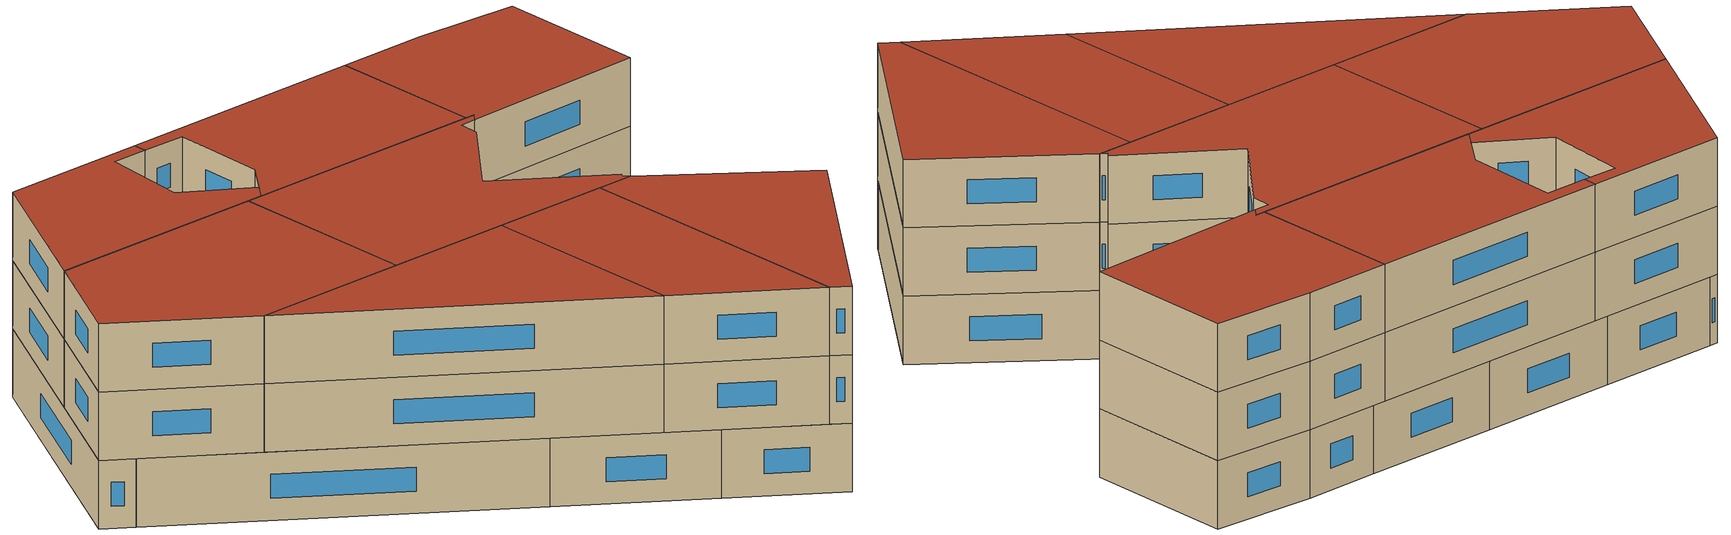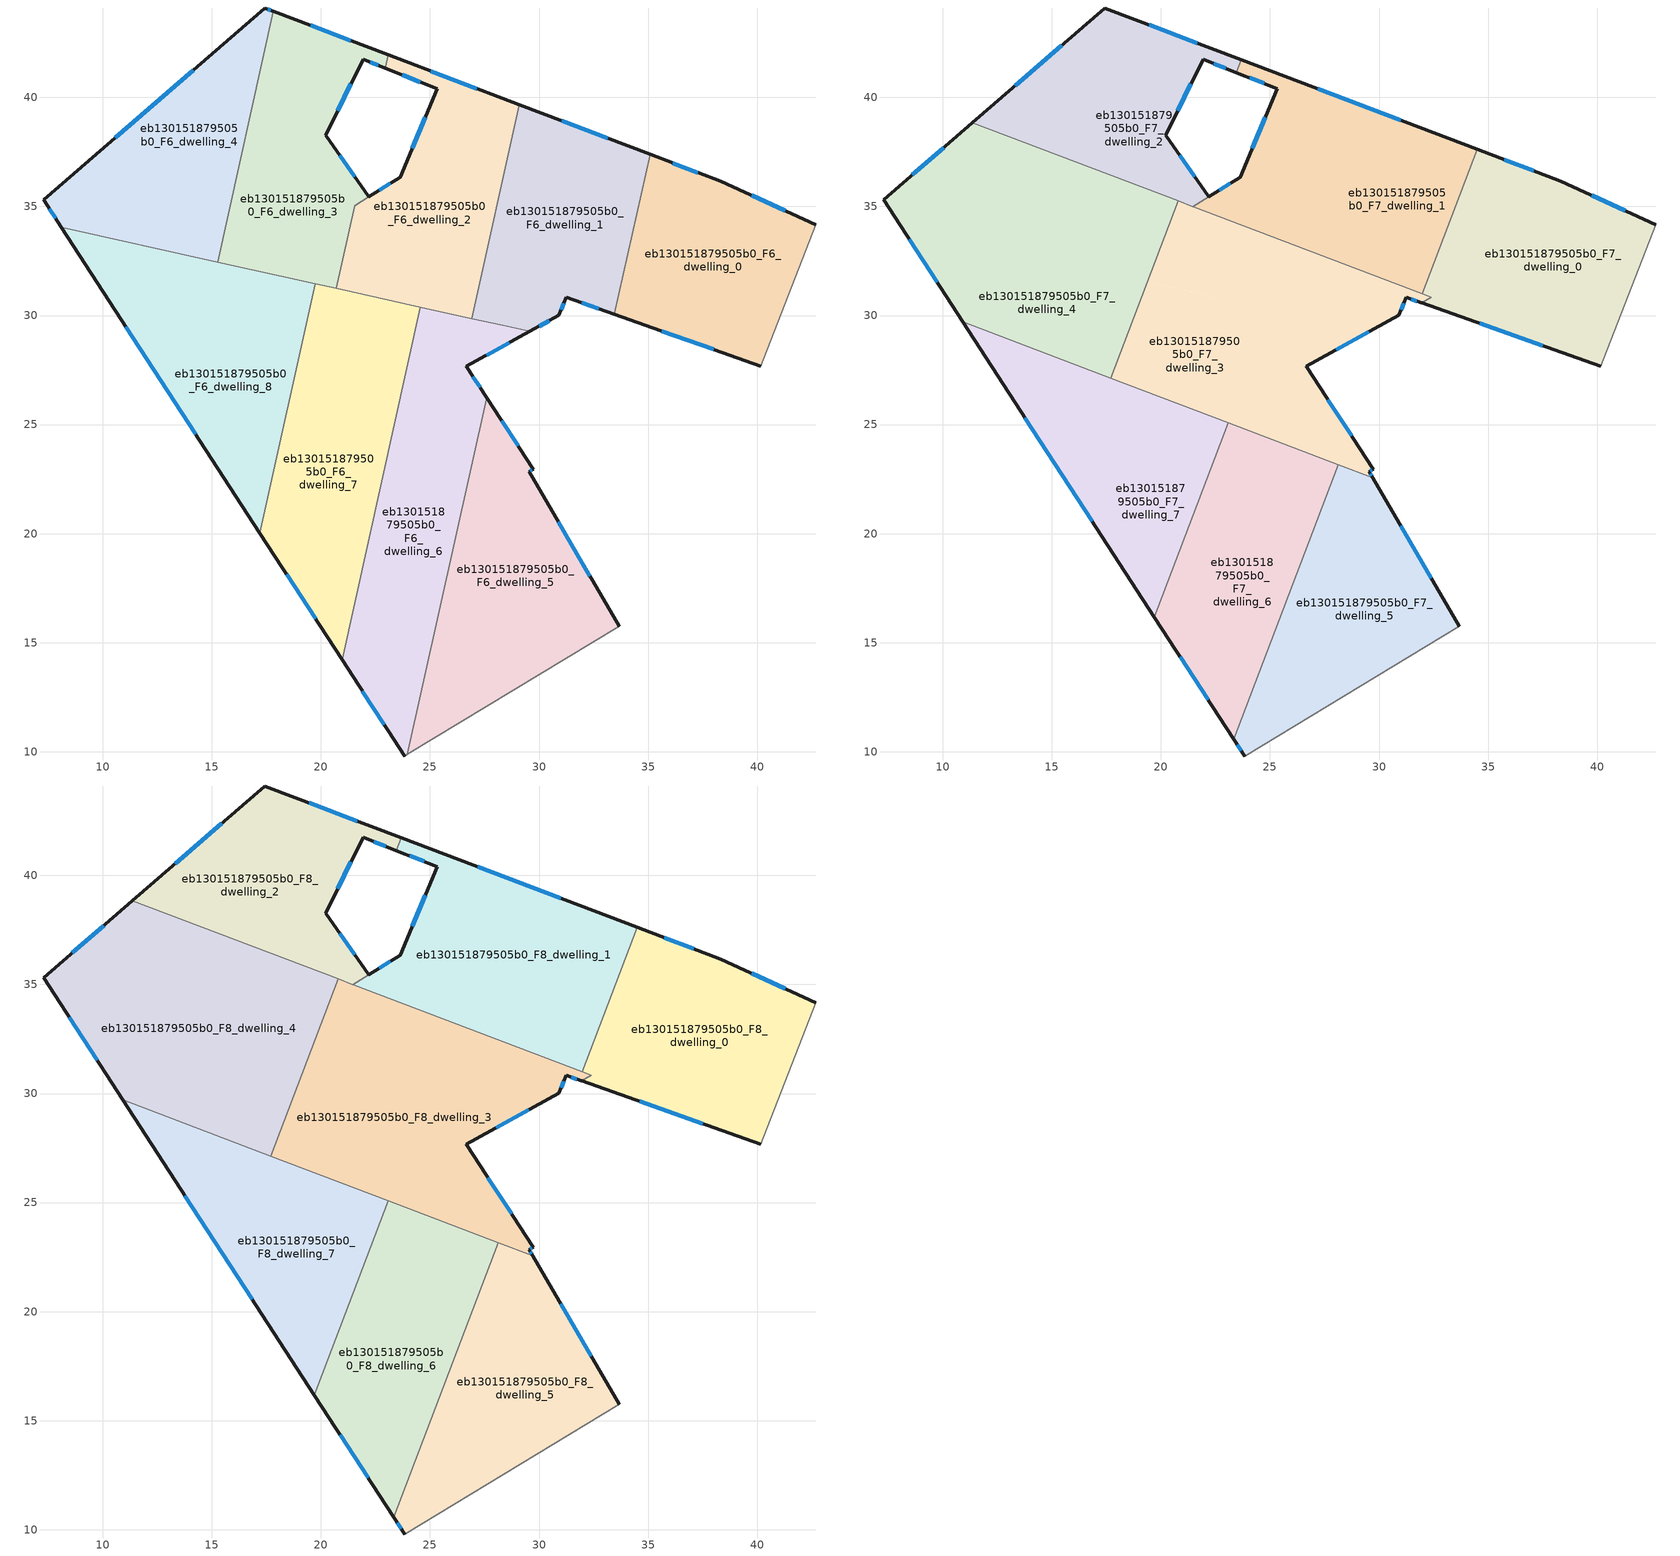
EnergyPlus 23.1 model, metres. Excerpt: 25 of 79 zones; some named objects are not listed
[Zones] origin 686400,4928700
eb130151879505b0_F6_dwelling_0
 floor to eb130151879505b0_F5_dwelling_0 (EU_floor_Construction): 42.69,34.17 40.18,27.68 33.46,30.05 35.09,37.39 38.32,36.16 z18
 wall outside (EU_wall_Construction): 33.46,30.05 40.18,27.68 / 42.69,34.17 38.32,36.16 35.09,37.39 z18:21
 wall to eb130151879505b0_F6_dwelling_1 (EU_wall_Construction): 35.09,37.39 33.46,30.05 z18:21
 wall adiabatic (EU_wall_Construction): 40.18,27.68 42.69,34.17 z18:21
 window (EU_Window_Construction): 35.64,29.28 38,28.45 / 37.28,36.56 36.14,36.99 / 41.28,34.81 39.74,35.51 z18.97:20.03
eb130151879505b0_F6_dwelling_1
 floor to eb130151879505b0_F5_dwelling_1 (EU_floor_Construction): 35.09,37.39 33.46,30.05 31.26,30.83 30.91,30.01 29.58,29.27 26.93,29.86 29.1,39.66 z18
 wall outside (EU_wall_Construction): 35.09,37.39 29.1,39.66 / 29.58,29.27 30.91,30.01 31.26,30.83 33.46,30.05 z18:21
 wall to eb130151879505b0_F6_dwelling_2 (EU_wall_Construction): 29.1,39.66 26.93,29.86 z18:21
 wall to eb130151879505b0_F6_dwelling_6 (EU_wall_Construction): 26.93,29.86 28.33,29.55 29.58,29.27 z18:21
 window (EU_Window_Construction): 33.15,38.12 31.04,38.93 / 31.97,30.57 32.74,30.3 / 31.02,30.27 31.14,30.56 / 30.01,29.51 30.47,29.77 z18.97:20.03
eb130151879505b0_F6_dwelling_2
 floor to eb130151879505b0_F5_dwelling_2 (EU_floor_Construction): 29.1,39.66 26.93,29.86 20.71,31.24 21.55,35.04 23.65,36.35 25.33,40.4 22.95,41.34 23.09,41.95 z18
 wall outside (EU_wall_Construction): 22.95,41.34 25.33,40.4 23.65,36.35 22.2,35.45 / 29.1,39.66 23.09,41.95 z18:21
 wall to eb130151879505b0_F6_dwelling_3 (EU_wall_Construction): 23.09,41.95 22.95,41.34 / 21.55,35.03 20.71,31.24 / 22.2,35.45 21.55,35.04 z18:21
 wall to eb130151879505b0_F6_dwelling_7 (EU_wall_Construction): 20.71,31.24 24.57,30.39 z18:21
 wall to eb130151879505b0_F6_dwelling_6 (EU_wall_Construction): 24.56,30.39 26.93,29.86 z18:21
 window (EU_Window_Construction): 24.79,39.08 24.19,37.66 / 23.72,41.04 24.56,40.7 / 27.15,40.4 25.04,41.21 / 23.18,36.06 22.67,35.74 z18.97:20.03
eb130151879505b0_F6_dwelling_3
 floor to eb130151879505b0_F5_dwelling_3 (EU_floor_Construction): 23.09,41.95 22.95,41.34 21.94,41.75 20.22,38.27 22.2,35.45 21.55,35.04 20.71,31.24 15.27,32.45 17.82,43.95 z18
 wall outside (EU_wall_Construction): 23.09,41.95 17.82,43.95 / 22.2,35.45 20.22,38.27 21.94,41.75 22.95,41.34 z18:21
 wall to eb130151879505b0_F6_dwelling_4 (EU_wall_Construction): 17.82,43.95 15.27,32.45 z18:21
 wall to eb130151879505b0_F6_dwelling_8 (EU_wall_Construction): 15.27,32.45 19.74,31.46 z18:21
 wall to eb130151879505b0_F6_dwelling_7 (EU_wall_Construction): 19.75,31.46 20.71,31.24 z18:21
 window (EU_Window_Construction): 21.38,42.6 19.53,43.3 / 22.27,41.62 22.62,41.47 / 20.77,39.4 21.38,40.62 / 21.56,36.36 20.86,37.35 z18.97:20.03
eb130151879505b0_F6_dwelling_4
 floor to eb130151879505b0_F5_dwelling_4 (EU_floor_Construction): 17.82,43.95 15.27,32.45 8.11,34.04 7.29,35.31 17.44,44.1 z18
 wall outside (EU_wall_Construction): 17.82,43.95 17.44,44.1 7.29,35.31 8.11,34.04 z18:21
 wall to eb130151879505b0_F6_dwelling_8 (EU_wall_Construction): 8.11,34.04 15.27,32.45 z18:21
 window (EU_Window_Construction): 17.7,44 17.56,44.05 / 7.55,34.9 7.84,34.45 / 14.15,41.25 10.58,38.16 z18.97:20.03
eb130151879505b0_F6_dwelling_5
 floor to eb130151879505b0_F5_dwelling_5 (EU_floor_Construction): 29.73,22.96 29.55,22.85 33.68,15.75 23.97,9.89 27.6,26.24 z18
 wall outside (EU_wall_Construction): 33.68,15.75 29.55,22.85 29.73,22.96 27.6,26.24 z18:21
 wall adiabatic (EU_wall_Construction): 23.97,9.89 33.68,15.75 z18:21
 wall to eb130151879505b0_F6_dwelling_6 (EU_wall_Construction): 27.6,26.24 23.97,9.89 z18:21
 window (EU_Window_Construction): 29.04,24.02 28.29,25.18 / 29.61,22.88 29.67,22.92 / 32.34,18.05 30.88,20.55 z18.97:20.03
eb130151879505b0_F6_dwelling_6
 floor to eb130151879505b0_F5_dwelling_6 (EU_floor_Construction): 29.58,29.27 26.67,27.67 27.6,26.24 23.97,9.89 23.83,9.81 20.97,14.21 24.56,30.39 z18
 wall outside (EU_wall_Construction): 27.6,26.24 26.67,27.67 29.58,29.27 / 20.97,14.21 23.83,9.81 z18:21
 wall to eb130151879505b0_F6_dwelling_7 (EU_wall_Construction): 24.56,30.39 20.97,14.21 z18:21
 wall adiabatic (EU_wall_Construction): 23.83,9.81 23.97,9.89 z18:21
 window (EU_Window_Construction): 27.61,28.19 28.63,28.75 / 27.29,26.7 26.97,27.2 / 21.9,12.79 22.91,11.24 z18.97:20.03
eb130151879505b0_F6_dwelling_7
 floor to eb130151879505b0_F5_dwelling_7 (EU_floor_Construction): 24.56,30.39 20.97,14.21 17.21,20.02 19.74,31.46 z18
 wall outside (EU_wall_Construction): 17.21,20.02 20.97,14.21 z18:21
 wall to eb130151879505b0_F6_dwelling_8 (EU_wall_Construction): 19.74,31.46 17.21,20.02 z18:21
 window (EU_Window_Construction): 18.43,18.14 19.75,16.1 z18.97:20.03
eb130151879505b0_F6_dwelling_8
 floor to eb130151879505b0_F5_dwelling_8 (EU_floor_Construction): 19.74,31.46 17.21,20.02 8.11,34.04 z18
 wall outside (EU_wall_Construction): 8.11,34.04 17.21,20.02 z18:21
 window (EU_Window_Construction): 11.06,29.5 14.26,24.57 z18.97:20.03
eb130151879505b0_F7_dwelling_0
 floor to eb130151879505b0_F6_dwelling_0 (EU_floor_Construction): 42.69,34.17 40.18,27.68 33.46,30.05 35.09,37.39 38.32,36.16 z21
 floor to eb130151879505b0_F6_dwelling_1 (EU_floor_Construction): 35.09,37.39 33.46,30.05 31.95,30.58 32.4,30.83 31.98,31 34.49,37.61 z21
 wall outside (EU_wall_Construction): 42.69,34.17 38.32,36.16 34.49,37.61 / 31.95,30.58 40.18,27.68 z21:24
 wall to eb130151879505b0_F7_dwelling_1 (EU_wall_Construction): 34.49,37.61 31.98,31 z21:24
 wall adiabatic (EU_wall_Construction): 40.18,27.68 42.69,34.17 z21:24
 wall to eb130151879505b0_F7_dwelling_3 (EU_wall_Construction): 31.98,31 32.4,30.84 / 32.4,30.83 31.95,30.58 z21:24
 window (EU_Window_Construction): 37.08,36.63 35.74,37.14 / 41.28,34.81 39.74,35.51 / 34.61,29.64 37.51,28.62 z21.97:23.03
eb130151879505b0_F7_dwelling_1
 floor to eb130151879505b0_F6_dwelling_1 (EU_floor_Construction): 34.49,37.61 31.98,31 27.55,32.68 29.1,39.66 z21
 floor to eb130151879505b0_F6_dwelling_2 (EU_floor_Construction): 29.1,39.66 27.55,32.68 21.54,34.97 21.55,35.03 23.65,36.35 25.33,40.4 23.46,41.14 23.68,41.72 z21
 wall outside (EU_wall_Construction): 23.46,41.14 25.33,40.4 23.65,36.35 22.2,35.45 / 34.49,37.61 23.68,41.72 z21:24
 wall to eb130151879505b0_F7_dwelling_2 (EU_wall_Construction): 23.68,41.72 23.46,41.14 / 22.2,35.45 21.47,34.99 z21:24
 wall to eb130151879505b0_F7_dwelling_3 (EU_wall_Construction): 21.48,34.99 31.98,31 z21:24
 window (EU_Window_Construction): 24.79,39.08 24.19,37.66 / 24.07,40.9 24.73,40.64 / 30.99,38.95 27.19,40.39 / 23.18,36.06 22.67,35.74 z21.97:23.03
eb130151879505b0_F7_dwelling_2
 floor to eb130151879505b0_F6_dwelling_3 (EU_floor_Construction): 23.09,41.95 22.95,41.34 21.94,41.75 20.22,38.27 22.2,35.45 21.47,34.99 16.27,36.97 17.82,43.95 z21
 floor to eb130151879505b0_F6_dwelling_4 (EU_floor_Construction): 17.82,43.95 16.27,36.97 11.36,38.83 17.44,44.1 z21
 floor to eb130151879505b0_F6_dwelling_2 (EU_floor_Construction): 23.68,41.72 23.46,41.14 22.95,41.34 23.09,41.95 z21
 wall outside (EU_wall_Construction): 23.68,41.72 17.44,44.1 11.36,38.83 / 22.2,35.45 20.22,38.27 21.94,41.75 23.46,41.14 z21:24
 wall to eb130151879505b0_F7_dwelling_4 (EU_wall_Construction): 11.36,38.83 20.79,35.25 z21:24
 wall to eb130151879505b0_F7_dwelling_3 (EU_wall_Construction): 20.79,35.25 21.47,34.99 z21:24
 window (EU_Window_Construction): 15.47,42.39 13.33,40.54 / 21.66,42.49 19.46,43.33 / 22.43,41.55 22.97,41.34 / 20.77,39.4 21.38,40.62 / 21.56,36.36 20.86,37.35 z21.97:23.03
eb130151879505b0_F7_dwelling_3
 floor to eb130151879505b0_F6_dwelling_2 (EU_floor_Construction): 27.55,32.68 26.93,29.86 20.71,31.24 21.54,34.96 z21
 floor to eb130151879505b0_F6_dwelling_7 (EU_floor_Construction): 24.56,30.39 23.36,24.98 18.7,26.75 19.74,31.46 z21
 floor to eb130151879505b0_F6_dwelling_6 (EU_floor_Construction): 29.58,29.27 26.67,27.67 27.6,26.24 27.01,23.59 23.36,24.98 24.56,30.39 z21
 floor to eb130151879505b0_F6_dwelling_1 (EU_floor_Construction): 32.4,30.84 31.94,30.58 31.26,30.83 30.91,30.01 29.58,29.27 26.93,29.86 27.55,32.68 z21
 floor to eb130151879505b0_F6_dwelling_5 (EU_floor_Construction): 27.6,26.24 29.73,22.96 29.55,22.85 29.71,22.57 27.01,23.59 z21
 floor to eb130151879505b0_F6_dwelling_8 (EU_floor_Construction): 19.74,31.46 18.7,26.75 17.7,27.13 19.37,31.54 z21
 floor to eb130151879505b0_F6_dwelling_3 (EU_floor_Construction): 21.54,34.96 20.71,31.24 19.37,31.54 20.79,35.25 z21
 wall outside (EU_wall_Construction): 29.71,22.57 29.55,22.85 29.73,22.96 26.67,27.67 30.91,30.01 31.26,30.83 31.94,30.58 z21:24
 wall to eb130151879505b0_F7_dwelling_4 (EU_wall_Construction): 20.79,35.25 17.7,27.13 z21:24
 wall to eb130151879505b0_F7_dwelling_7 (EU_wall_Construction): 17.7,27.13 23.09,25.08 z21:24
 wall to eb130151879505b0_F7_dwelling_5 (EU_wall_Construction): 28.13,23.17 29.71,22.57 z21:24
 wall to eb130151879505b0_F7_dwelling_6 (EU_wall_Construction): 23.09,25.08 28.13,23.17 z21:24
 window (EU_Window_Construction): 31.48,30.75 31.72,30.66 / 31.02,30.27 31.14,30.56 / 28.04,28.43 29.53,29.25 / 28.74,24.48 27.66,26.14 / 29.61,22.88 29.67,22.92 / 29.66,22.66 29.6,22.76 z21.97:23.03
eb130151879505b0_F7_dwelling_4
 floor to eb130151879505b0_F6_dwelling_4 (EU_floor_Construction): 16.27,36.97 15.27,32.45 8.11,34.04 7.29,35.31 11.36,38.83 z21
 floor to eb130151879505b0_F6_dwelling_8 (EU_floor_Construction): 19.37,31.54 17.7,27.13 10.92,29.71 8.11,34.04 z21
 floor to eb130151879505b0_F6_dwelling_3 (EU_floor_Construction): 20.79,35.25 19.37,31.54 15.27,32.45 16.27,36.97 z21
 wall outside (EU_wall_Construction): 11.36,38.83 7.29,35.31 10.92,29.71 z21:24
 wall to eb130151879505b0_F7_dwelling_7 (EU_wall_Construction): 10.92,29.71 17.7,27.13 z21:24
 window (EU_Window_Construction): 8.46,33.49 9.74,31.52 / 10.04,37.69 8.61,36.45 z21.97:23.03
eb130151879505b0_F7_dwelling_5
 floor to eb130151879505b0_F6_dwelling_5 (EU_floor_Construction): 29.71,22.57 33.68,15.75 23.97,9.89 25.2,15.46 28.13,23.17 z21
 floor to eb130151879505b0_F6_dwelling_6 (EU_floor_Construction): 25.2,15.46 23.97,9.89 23.83,9.81 23.34,10.57 z21
 wall outside (EU_wall_Construction): 33.68,15.75 29.71,22.57 / 23.34,10.57 23.83,9.81 z21:24
 wall adiabatic (EU_wall_Construction): 23.83,9.81 33.68,15.75 z21:24
 wall to eb130151879505b0_F7_dwelling_6 (EU_wall_Construction): 28.13,23.17 23.34,10.57 z21:24
 window (EU_Window_Construction): 32.39,17.96 30.99,20.36 / 23.5,10.32 23.68,10.05 z21.97:23.03
eb130151879505b0_F7_dwelling_6
 floor to eb130151879505b0_F6_dwelling_6 (EU_floor_Construction): 27.01,23.59 25.2,15.46 23.34,10.57 20.98,14.21 23.36,24.98 z21
 floor to eb130151879505b0_F6_dwelling_5 (EU_floor_Construction): 28.13,23.17 25.2,15.46 27.01,23.59 z21
 floor to eb130151879505b0_F6_dwelling_7 (EU_floor_Construction): 23.36,24.98 20.98,14.21 19.7,16.17 23.09,25.08 z21
 wall outside (EU_wall_Construction): 19.7,16.17 23.34,10.57 z21:24
 wall to eb130151879505b0_F7_dwelling_7 (EU_wall_Construction): 23.09,25.08 19.7,16.17 z21:24
 window (EU_Window_Construction): 20.88,14.36 22.16,12.38 z21.97:23.03
eb130151879505b0_F7_dwelling_7
 floor to eb130151879505b0_F6_dwelling_7 (EU_floor_Construction): 23.09,25.08 19.7,16.17 17.21,20.02 18.7,26.75 z21
 floor to eb130151879505b0_F6_dwelling_8 (EU_floor_Construction): 18.7,26.75 17.21,20.02 10.92,29.71 z21
 wall outside (EU_wall_Construction): 10.92,29.71 19.7,16.17 z21:24
 window (EU_Window_Construction): 13.77,25.32 16.86,20.56 z21.97:23.03
eb130151879505b0_F8_dwelling_0
 floor to eb130151879505b0_F7_dwelling_0 (EU_floor_Construction): 42.69,34.17 40.18,27.68 31.95,30.58 32.4,30.83 31.98,31 34.49,37.61 38.32,36.16 z24
 wall outside (EU_wall_Construction): 42.69,34.17 38.32,36.16 34.49,37.61 / 31.95,30.58 40.18,27.68 z24:27
 wall to eb130151879505b0_F8_dwelling_1 (EU_wall_Construction): 34.49,37.61 31.98,31 z24:27
 wall adiabatic (EU_wall_Construction): 40.18,27.68 42.69,34.17 z24:27
 wall to eb130151879505b0_F8_dwelling_3 (EU_wall_Construction): 31.98,31 32.4,30.84 / 32.4,30.83 31.95,30.58 z24:27
 window (EU_Window_Construction): 37.08,36.63 35.74,37.14 / 41.28,34.81 39.74,35.51 / 34.61,29.64 37.51,28.62 z24.97:26.03
 roof outside (EU_roof_Construction): 40.18,27.68 42.69,34.17 38.32,36.16 34.49,37.61 31.98,31 32.4,30.83 31.95,30.58 z27
eb130151879505b0_F8_dwelling_1
 floor to eb130151879505b0_F7_dwelling_1 (EU_floor_Construction): 34.49,37.61 31.98,31 21.47,34.99 23.65,36.35 25.33,40.4 23.46,41.14 23.68,41.72 z24
 wall outside (EU_wall_Construction): 23.46,41.14 25.33,40.4 23.65,36.35 22.2,35.45 / 34.49,37.61 23.68,41.72 z24:27
 wall to eb130151879505b0_F8_dwelling_2 (EU_wall_Construction): 23.68,41.72 23.46,41.14 / 22.2,35.45 21.47,34.99 z24:27
 wall to eb130151879505b0_F8_dwelling_3 (EU_wall_Construction): 21.48,34.99 31.98,31 z24:27
 window (EU_Window_Construction): 24.79,39.08 24.19,37.66 / 24.07,40.9 24.73,40.64 / 30.99,38.95 27.19,40.39 / 23.18,36.06 22.67,35.74 z24.97:26.03
 roof outside (EU_roof_Construction): 31.98,31 34.49,37.61 23.68,41.72 23.46,41.14 25.33,40.4 23.65,36.35 21.47,34.99 z27
eb130151879505b0_F8_dwelling_2
 floor to eb130151879505b0_F7_dwelling_2 (EU_floor_Construction): 23.68,41.72 23.46,41.14 21.94,41.75 20.22,38.27 22.2,35.45 21.47,34.99 11.36,38.83 17.44,44.1 z24
 wall outside (EU_wall_Construction): 23.68,41.72 17.44,44.1 11.36,38.83 / 22.2,35.45 20.22,38.27 21.94,41.75 23.46,41.14 z24:27
 wall to eb130151879505b0_F8_dwelling_4 (EU_wall_Construction): 11.36,38.83 20.79,35.25 z24:27
 wall to eb130151879505b0_F8_dwelling_3 (EU_wall_Construction): 20.79,35.25 21.47,34.99 z24:27
 window (EU_Window_Construction): 15.47,42.39 13.33,40.54 / 21.66,42.49 19.46,43.33 / 22.43,41.55 22.97,41.34 / 20.77,39.4 21.38,40.62 / 21.56,36.36 20.86,37.35 z24.97:26.03
 roof outside (EU_roof_Construction): 22.2,35.45 20.22,38.27 21.94,41.75 23.46,41.14 23.68,41.72 17.44,44.1 11.36,38.83 21.47,34.99 z27
eb130151879505b0_F8_dwelling_3
 floor to eb130151879505b0_F7_dwelling_3 (EU_floor_Construction): 32.4,30.83 31.94,30.58 31.26,30.83 30.91,30.01 26.67,27.67 29.73,22.96 29.55,22.85 29.71,22.57 17.7,27.13 20.79,35.25 z24
 wall outside (EU_wall_Construction): 29.71,22.57 29.55,22.85 29.73,22.96 26.67,27.67 30.91,30.01 31.26,30.83 31.94,30.58 z24:27
 wall to eb130151879505b0_F8_dwelling_4 (EU_wall_Construction): 20.79,35.25 17.7,27.13 z24:27
 wall to eb130151879505b0_F8_dwelling_7 (EU_wall_Construction): 17.7,27.13 23.09,25.08 z24:27
 wall to eb130151879505b0_F8_dwelling_5 (EU_wall_Construction): 28.13,23.17 29.71,22.57 z24:27
 wall to eb130151879505b0_F8_dwelling_6 (EU_wall_Construction): 23.09,25.08 28.13,23.17 z24:27
 window (EU_Window_Construction): 31.48,30.75 31.72,30.66 / 31.02,30.27 31.14,30.56 / 28.04,28.43 29.53,29.25 / 28.74,24.48 27.66,26.14 / 29.61,22.88 29.67,22.92 / 29.66,22.66 29.6,22.76 z24.97:26.03
 roof outside (EU_roof_Construction): 29.71,22.57 29.55,22.85 29.73,22.96 26.67,27.67 30.91,30.01 31.26,30.83 31.94,30.58 32.4,30.83 20.79,35.25 17.7,27.13 z27
eb130151879505b0_F8_dwelling_4
 floor to eb130151879505b0_F7_dwelling_4 (EU_floor_Construction): 20.79,35.25 17.7,27.13 10.92,29.71 7.29,35.31 11.36,38.83 z24
 wall outside (EU_wall_Construction): 11.36,38.83 7.29,35.31 10.92,29.71 z24:27
 wall to eb130151879505b0_F8_dwelling_7 (EU_wall_Construction): 10.92,29.71 17.7,27.13 z24:27
 window (EU_Window_Construction): 8.46,33.49 9.74,31.52 / 10.04,37.69 8.61,36.45 z24.97:26.03
 roof outside (EU_roof_Construction): 17.7,27.13 20.79,35.25 11.36,38.83 7.29,35.31 10.92,29.71 z27
eb130151879505b0_F8_dwelling_5
 floor to eb130151879505b0_F7_dwelling_5 (EU_floor_Construction): 29.71,22.57 33.68,15.75 23.83,9.81 23.34,10.57 28.13,23.17 z24
 wall outside (EU_wall_Construction): 33.68,15.75 29.71,22.57 / 23.34,10.57 23.83,9.81 z24:27
 wall adiabatic (EU_wall_Construction): 23.83,9.81 33.68,15.75 z24:27
 wall to eb130151879505b0_F8_dwelling_6 (EU_wall_Construction): 28.13,23.17 23.34,10.57 z24:27
 window (EU_Window_Construction): 32.39,17.96 30.99,20.36 / 23.5,10.32 23.68,10.05 z24.97:26.03
 roof outside (EU_roof_Construction): 33.68,15.75 29.71,22.57 28.13,23.17 23.34,10.57 23.83,9.81 z27
eb130151879505b0_F8_dwelling_6
 floor to eb130151879505b0_F7_dwelling_6 (EU_floor_Construction): 28.13,23.17 23.34,10.57 19.7,16.17 23.09,25.08 z24
 wall outside (EU_wall_Construction): 19.7,16.17 23.34,10.57 z24:27
 wall to eb130151879505b0_F8_dwelling_7 (EU_wall_Construction): 23.09,25.08 19.7,16.17 z24:27
 window (EU_Window_Construction): 20.88,14.36 22.16,12.38 z24.97:26.03
 roof outside (EU_roof_Construction): 23.34,10.57 28.13,23.17 23.09,25.08 19.7,16.17 z27
eb130151879505b0_F8_dwelling_7
 floor to eb130151879505b0_F7_dwelling_7 (EU_floor_Construction): 23.09,25.08 19.7,16.17 10.92,29.71 z24
 wall outside (EU_wall_Construction): 10.92,29.71 19.7,16.17 z24:27
 window (EU_Window_Construction): 13.77,25.32 16.86,20.56 z24.97:26.03
 roof outside (EU_roof_Construction): 19.7,16.17 23.09,25.08 10.92,29.71 z27
[Building]
EU S2 Campaign: North Axis=0; Terrain=City; Solar Distribution=FullExterior
[Site:Location]
Bologna: Latitude=44.5; Longitude=11.25; Time Zone=1; Elevation=37
[SizingPeriod:WeatherFileDays]
AnnualSizingPeriod: Begin Month=1; Begin Day of Month=1; End Month=12; End Day of Month=31; Day of Week for Start Day=Monday; Use Weather File Daylight Saving Period=No; Use Weather File Rain and Snow Indicators=No
[MATERIAL]
EU_InternalMass_Material: Roughness=MediumRough; Thickness=0.1; Conductivity=1; Density=1800; Specific Heat=900; Thermal Absorptance=0.9; Solar Absorptance=0.7; Visible Absorptance=0.7
[MATERIAL:NOMASS] Roughness=MediumRough; Thermal Absorptance=0.9; Solar Absorptance=0.7; Visible Absorptance=0.7
Name | Thermal Resistance
EU_wall_NoMass | 0.779417
EU_roof_NoMass | 0.435466
EU_floor_NoMass | 0.588222
[WINDOWMATERIAL:SIMPLEGLAZINGSYSTEM]
EU_Window_SimpleGlazing: UFactor=5.16242; Solar Heat Gain Coefficient=0.85; Visible Transmittance=0.85
[CONSTRUCTION]
EU_wall_Construction: EU_wall_NoMass
EU_roof_Construction: EU_roof_NoMass
EU_floor_Construction: EU_floor_NoMass
EU_Window_Construction: EU_Window_SimpleGlazing
EU_InternalMass_Construction: EU_InternalMass_Material
[ZONE] Type=1; Multiplier=1; Ceiling Height=autocalculate; Floor Area=autocalculate; Part of Total Floor Area=Yes
Name | Volume
eb130151879505b0_F6_dwelling_0 | 167.544
eb130151879505b0_F7_dwelling_0; eb130151879505b0_F8_dwelling_0 | 193.616
eb130151879505b0_F6_dwelling_1 | 167.555
eb130151879505b0_F7_dwelling_1 | 213.183
eb130151879505b0_F8_dwelling_1 | 213.207
eb130151879505b0_F6_dwelling_2 | 166.708
eb130151879505b0_F7_dwelling_2; eb130151879505b0_F8_dwelling_2 | 159.119
eb130151879505b0_F6_dwelling_3 | 168.434
eb130151879505b0_F7_dwelling_3 | 271.833
eb130151879505b0_F8_dwelling_3 | 271.835
eb130151879505b0_F6_dwelling_4 | 167.542
eb130151879505b0_F7_dwelling_4; eb130151879505b0_F8_dwelling_4 | 279.279
eb130151879505b0_F6_dwelling_5 | 207.265
eb130151879505b0_F7_dwelling_5; eb130151879505b0_F8_dwelling_5 | 186.15
eb130151879505b0_F6_dwelling_6 | 211.635
eb130151879505b0_F7_dwelling_6; eb130151879505b0_F8_dwelling_6 | 186.177
eb130151879505b0_F6_dwelling_7 | 209.461
eb130151879505b0_F7_dwelling_7; eb130151879505b0_F8_dwelling_7 | 186.173
eb130151879505b0_F6_dwelling_8 | 209.459
[INTERNALMASS] Construction=EU_InternalMass_Construction
Name | Zone or ZoneList | Surface Area
eb130151879505b0_F6_dwelling_0_EU_InternalMass | eb130151879505b0_F6_dwelling_0 | 55.8482
eb130151879505b0_F6_dwelling_1_EU_InternalMass | eb130151879505b0_F6_dwelling_1 | 55.8522
eb130151879505b0_F6_dwelling_2_EU_InternalMass | eb130151879505b0_F6_dwelling_2 | 55.5715
eb130151879505b0_F6_dwelling_3_EU_InternalMass | eb130151879505b0_F6_dwelling_3 | 56.1447
eb130151879505b0_F6_dwelling_4_EU_InternalMass | eb130151879505b0_F6_dwelling_4 | 55.8472
eb130151879505b0_F6_dwelling_5_EU_InternalMass | eb130151879505b0_F6_dwelling_5 | 69.0888
eb130151879505b0_F6_dwelling_6_EU_InternalMass | eb130151879505b0_F6_dwelling_6 | 70.5461
eb130151879505b0_F6_dwelling_7_EU_InternalMass | eb130151879505b0_F6_dwelling_7 | 69.8207
eb130151879505b0_F6_dwelling_8_EU_InternalMass | eb130151879505b0_F6_dwelling_8 | 69.8195
eb130151879505b0_F7_dwelling_0_EU_InternalMass | eb130151879505b0_F7_dwelling_0 | 64.5379
eb130151879505b0_F7_dwelling_1_EU_InternalMass | eb130151879505b0_F7_dwelling_1 | 71.0678
eb130151879505b0_F7_dwelling_2_EU_InternalMass | eb130151879505b0_F7_dwelling_2 | 53.0375
eb130151879505b0_F7_dwelling_3_EU_InternalMass | eb130151879505b0_F7_dwelling_3 | 90.6134
eb130151879505b0_F7_dwelling_4_EU_InternalMass | eb130151879505b0_F7_dwelling_4 | 93.0929
eb130151879505b0_F7_dwelling_5_EU_InternalMass | eb130151879505b0_F7_dwelling_5 | 62.0501
eb130151879505b0_F7_dwelling_6_EU_InternalMass | eb130151879505b0_F7_dwelling_6 | 62.0587
eb130151879505b0_F7_dwelling_7_EU_InternalMass | eb130151879505b0_F7_dwelling_7 | 62.0577
eb130151879505b0_F8_dwelling_0_EU_InternalMass | eb130151879505b0_F8_dwelling_0 | 64.5379
eb130151879505b0_F8_dwelling_1_EU_InternalMass | eb130151879505b0_F8_dwelling_1 | 71.0678
eb130151879505b0_F8_dwelling_2_EU_InternalMass | eb130151879505b0_F8_dwelling_2 | 53.0375
eb130151879505b0_F8_dwelling_3_EU_InternalMass | eb130151879505b0_F8_dwelling_3 | 90.6134
eb130151879505b0_F8_dwelling_4_EU_InternalMass | eb130151879505b0_F8_dwelling_4 | 93.0929
eb130151879505b0_F8_dwelling_5_EU_InternalMass | eb130151879505b0_F8_dwelling_5 | 62.0501
eb130151879505b0_F8_dwelling_6_EU_InternalMass | eb130151879505b0_F8_dwelling_6 | 62.0587
eb130151879505b0_F8_dwelling_7_EU_InternalMass | eb130151879505b0_F8_dwelling_7 | 62.0577
[OTHEREQUIPMENT] Fuel Type=Electricity; Design Level Calculation Method=Watts/Area; Power per Zone Floor Area=1; Fraction Latent=0; Fraction Radiant=0; Fraction Lost=0; Carbon Dioxide Generation Rate=0; EndUse Subcategory=EU_Step8_InternalGains
Name | Zone or ZoneList or Space or SpaceList | Schedule
EU_Step8_InternalGain_eb130151879505b0_F6_dwelling_0_f000 | eb130151879505b0_F6_dwelling_0 | EU_Step8_GainSchedule_eb130151879505b0_F6_dwelling_0_f000
EU_Step8_InternalGain_eb130151879505b0_F6_dwelling_1_f000 | eb130151879505b0_F6_dwelling_1 | EU_Step8_GainSchedule_eb130151879505b0_F6_dwelling_1_f000
EU_Step8_InternalGain_eb130151879505b0_F6_dwelling_2_f000 | eb130151879505b0_F6_dwelling_2 | EU_Step8_GainSchedule_eb130151879505b0_F6_dwelling_2_f000
EU_Step8_InternalGain_eb130151879505b0_F6_dwelling_3_f000 | eb130151879505b0_F6_dwelling_3 | EU_Step8_GainSchedule_eb130151879505b0_F6_dwelling_3_f000
EU_Step8_InternalGain_eb130151879505b0_F6_dwelling_4_f000 | eb130151879505b0_F6_dwelling_4 | EU_Step8_GainSchedule_eb130151879505b0_F6_dwelling_4_f000
EU_Step8_InternalGain_eb130151879505b0_F6_dwelling_5_f000 | eb130151879505b0_F6_dwelling_5 | EU_Step8_GainSchedule_eb130151879505b0_F6_dwelling_5_f000
EU_Step8_InternalGain_eb130151879505b0_F6_dwelling_6_f000 | eb130151879505b0_F6_dwelling_6 | EU_Step8_GainSchedule_eb130151879505b0_F6_dwelling_6_f000
EU_Step8_InternalGain_eb130151879505b0_F6_dwelling_7_f000 | eb130151879505b0_F6_dwelling_7 | EU_Step8_GainSchedule_eb130151879505b0_F6_dwelling_7_f000
EU_Step8_InternalGain_eb130151879505b0_F6_dwelling_8_f000 | eb130151879505b0_F6_dwelling_8 | EU_Step8_GainSchedule_eb130151879505b0_F6_dwelling_8_f000
EU_Step8_InternalGain_eb130151879505b0_F7_dwelling_0_f000 | eb130151879505b0_F7_dwelling_0 | EU_Step8_GainSchedule_eb130151879505b0_F7_dwelling_0_f000
EU_Step8_InternalGain_eb130151879505b0_F7_dwelling_1_f000 | eb130151879505b0_F7_dwelling_1 | EU_Step8_GainSchedule_eb130151879505b0_F7_dwelling_1_f000
EU_Step8_InternalGain_eb130151879505b0_F7_dwelling_2_f000 | eb130151879505b0_F7_dwelling_2 | EU_Step8_GainSchedule_eb130151879505b0_F7_dwelling_2_f000
EU_Step8_InternalGain_eb130151879505b0_F7_dwelling_3_f000 | eb130151879505b0_F7_dwelling_3 | EU_Step8_GainSchedule_eb130151879505b0_F7_dwelling_3_f000
EU_Step8_InternalGain_eb130151879505b0_F7_dwelling_4_f000 | eb130151879505b0_F7_dwelling_4 | EU_Step8_GainSchedule_eb130151879505b0_F7_dwelling_4_f000
EU_Step8_InternalGain_eb130151879505b0_F7_dwelling_5_f000 | eb130151879505b0_F7_dwelling_5 | EU_Step8_GainSchedule_eb130151879505b0_F7_dwelling_5_f000
EU_Step8_InternalGain_eb130151879505b0_F7_dwelling_6_f000 | eb130151879505b0_F7_dwelling_6 | EU_Step8_GainSchedule_eb130151879505b0_F7_dwelling_6_f000
EU_Step8_InternalGain_eb130151879505b0_F7_dwelling_7_f000 | eb130151879505b0_F7_dwelling_7 | EU_Step8_GainSchedule_eb130151879505b0_F7_dwelling_7_f000
EU_Step8_InternalGain_eb130151879505b0_F8_dwelling_0_f000 | eb130151879505b0_F8_dwelling_0 | EU_Step8_GainSchedule_eb130151879505b0_F8_dwelling_0_f000
EU_Step8_InternalGain_eb130151879505b0_F8_dwelling_1_f000 | eb130151879505b0_F8_dwelling_1 | EU_Step8_GainSchedule_eb130151879505b0_F8_dwelling_1_f000
EU_Step8_InternalGain_eb130151879505b0_F8_dwelling_2_f000 | eb130151879505b0_F8_dwelling_2 | EU_Step8_GainSchedule_eb130151879505b0_F8_dwelling_2_f000
EU_Step8_InternalGain_eb130151879505b0_F8_dwelling_3_f000 | eb130151879505b0_F8_dwelling_3 | EU_Step8_GainSchedule_eb130151879505b0_F8_dwelling_3_f000
EU_Step8_InternalGain_eb130151879505b0_F8_dwelling_4_f000 | eb130151879505b0_F8_dwelling_4 | EU_Step8_GainSchedule_eb130151879505b0_F8_dwelling_4_f000
EU_Step8_InternalGain_eb130151879505b0_F8_dwelling_5_f000 | eb130151879505b0_F8_dwelling_5 | EU_Step8_GainSchedule_eb130151879505b0_F8_dwelling_5_f000
EU_Step8_InternalGain_eb130151879505b0_F8_dwelling_6_f000 | eb130151879505b0_F8_dwelling_6 | EU_Step8_GainSchedule_eb130151879505b0_F8_dwelling_6_f000
EU_Step8_InternalGain_eb130151879505b0_F8_dwelling_7_f000 | eb130151879505b0_F8_dwelling_7 | EU_Step8_GainSchedule_eb130151879505b0_F8_dwelling_7_f000
[ZONEVENTILATION:DESIGNFLOWRATE] Schedule=EU_AlwaysOn; Design Flow Rate Calculation Method=AirChanges/Hour; Air Changes per Hour=0.712058; Ventilation Type=Natural; Fan Pressure Rise=0; Fan Total Efficiency=1; Constant Term Coefficient=1; Temperature Term Coefficient=0; Velocity Term Coefficient=0; Velocity Squared Term Coefficient=0; Minimum Indoor Temperature=-100; Maximum Indoor Temperature=100; Delta Temperature=-100; Minimum Outdoor Temperature=-100; Maximum Outdoor Temperature=100; Maximum Wind Speed=40
Name | Zone or ZoneList or Space or SpaceList
EU_ConstantAir_eb130151879505b0_F6_dwelling_0 | eb130151879505b0_F6_dwelling_0
EU_ConstantAir_eb130151879505b0_F6_dwelling_1 | eb130151879505b0_F6_dwelling_1
EU_ConstantAir_eb130151879505b0_F6_dwelling_2 | eb130151879505b0_F6_dwelling_2
EU_ConstantAir_eb130151879505b0_F6_dwelling_3 | eb130151879505b0_F6_dwelling_3
EU_ConstantAir_eb130151879505b0_F6_dwelling_4 | eb130151879505b0_F6_dwelling_4
EU_ConstantAir_eb130151879505b0_F6_dwelling_5 | eb130151879505b0_F6_dwelling_5
EU_ConstantAir_eb130151879505b0_F6_dwelling_6 | eb130151879505b0_F6_dwelling_6
EU_ConstantAir_eb130151879505b0_F6_dwelling_7 | eb130151879505b0_F6_dwelling_7
EU_ConstantAir_eb130151879505b0_F6_dwelling_8 | eb130151879505b0_F6_dwelling_8
EU_ConstantAir_eb130151879505b0_F7_dwelling_0 | eb130151879505b0_F7_dwelling_0
EU_ConstantAir_eb130151879505b0_F7_dwelling_1 | eb130151879505b0_F7_dwelling_1
EU_ConstantAir_eb130151879505b0_F7_dwelling_2 | eb130151879505b0_F7_dwelling_2
EU_ConstantAir_eb130151879505b0_F7_dwelling_3 | eb130151879505b0_F7_dwelling_3
EU_ConstantAir_eb130151879505b0_F7_dwelling_4 | eb130151879505b0_F7_dwelling_4
EU_ConstantAir_eb130151879505b0_F7_dwelling_5 | eb130151879505b0_F7_dwelling_5
EU_ConstantAir_eb130151879505b0_F7_dwelling_6 | eb130151879505b0_F7_dwelling_6
EU_ConstantAir_eb130151879505b0_F7_dwelling_7 | eb130151879505b0_F7_dwelling_7
EU_ConstantAir_eb130151879505b0_F8_dwelling_0 | eb130151879505b0_F8_dwelling_0
EU_ConstantAir_eb130151879505b0_F8_dwelling_1 | eb130151879505b0_F8_dwelling_1
EU_ConstantAir_eb130151879505b0_F8_dwelling_2 | eb130151879505b0_F8_dwelling_2
EU_ConstantAir_eb130151879505b0_F8_dwelling_3 | eb130151879505b0_F8_dwelling_3
EU_ConstantAir_eb130151879505b0_F8_dwelling_4 | eb130151879505b0_F8_dwelling_4
EU_ConstantAir_eb130151879505b0_F8_dwelling_5 | eb130151879505b0_F8_dwelling_5
EU_ConstantAir_eb130151879505b0_F8_dwelling_6 | eb130151879505b0_F8_dwelling_6
EU_ConstantAir_eb130151879505b0_F8_dwelling_7 | eb130151879505b0_F8_dwelling_7
[HVACTEMPLATE:ZONE:IDEALLOADSAIRSYSTEM] System Availability Schedule=EU_AlwaysOn; Maximum Heating Supply Air Temperature=50; Minimum Cooling Supply Air Temperature=13; Maximum Heating Supply Air Humidity Ratio=0.0156; Minimum Cooling Supply Air Humidity Ratio=0.0077; Heating Limit=NoLimit; Cooling Limit=NoLimit; Heating Availability Schedule=EU_AlwaysOn; Cooling Availability Schedule=EU_CoolingOff; Dehumidification Control Type=ConstantSensibleHeatRatio; Cooling Sensible Heat Ratio=0.7; Dehumidification Setpoint=60; Humidification Control Type=None; Humidification Setpoint=30; Outdoor Air Method=None; Outdoor Air Flow Rate per Person=0.00944; Outdoor Air Flow Rate per Zone Floor Area=0; Outdoor Air Flow Rate per Zone=0; Demand Controlled Ventilation Type=None; Outdoor Air Economizer Type=NoEconomizer; Heat Recovery Type=None; Sensible Heat Recovery Effectiveness=0.7; Latent Heat Recovery Effectiveness=0.65
Name | Template Thermostat
eb130151879505b0_F6_dwelling_0 | EU_HeatOnly_eb130151879505b0_F6_dwelling_0
eb130151879505b0_F6_dwelling_1 | EU_HeatOnly_eb130151879505b0_F6_dwelling_1
eb130151879505b0_F6_dwelling_2 | EU_HeatOnly_eb130151879505b0_F6_dwelling_2
eb130151879505b0_F6_dwelling_3 | EU_HeatOnly_eb130151879505b0_F6_dwelling_3
eb130151879505b0_F6_dwelling_4 | EU_HeatOnly_eb130151879505b0_F6_dwelling_4
eb130151879505b0_F6_dwelling_5 | EU_HeatOnly_eb130151879505b0_F6_dwelling_5
eb130151879505b0_F6_dwelling_6 | EU_HeatOnly_eb130151879505b0_F6_dwelling_6
eb130151879505b0_F6_dwelling_7 | EU_HeatOnly_eb130151879505b0_F6_dwelling_7
eb130151879505b0_F6_dwelling_8 | EU_HeatOnly_eb130151879505b0_F6_dwelling_8
eb130151879505b0_F7_dwelling_0 | EU_HeatOnly_eb130151879505b0_F7_dwelling_0
eb130151879505b0_F7_dwelling_1 | EU_HeatOnly_eb130151879505b0_F7_dwelling_1
eb130151879505b0_F7_dwelling_2 | EU_HeatOnly_eb130151879505b0_F7_dwelling_2
eb130151879505b0_F7_dwelling_3 | EU_HeatOnly_eb130151879505b0_F7_dwelling_3
eb130151879505b0_F7_dwelling_4 | EU_HeatOnly_eb130151879505b0_F7_dwelling_4
eb130151879505b0_F7_dwelling_5 | EU_HeatOnly_eb130151879505b0_F7_dwelling_5
eb130151879505b0_F7_dwelling_6 | EU_HeatOnly_eb130151879505b0_F7_dwelling_6
eb130151879505b0_F7_dwelling_7 | EU_HeatOnly_eb130151879505b0_F7_dwelling_7
eb130151879505b0_F8_dwelling_0 | EU_HeatOnly_eb130151879505b0_F8_dwelling_0
eb130151879505b0_F8_dwelling_1 | EU_HeatOnly_eb130151879505b0_F8_dwelling_1
eb130151879505b0_F8_dwelling_2 | EU_HeatOnly_eb130151879505b0_F8_dwelling_2
eb130151879505b0_F8_dwelling_3 | EU_HeatOnly_eb130151879505b0_F8_dwelling_3
eb130151879505b0_F8_dwelling_4 | EU_HeatOnly_eb130151879505b0_F8_dwelling_4
eb130151879505b0_F8_dwelling_5 | EU_HeatOnly_eb130151879505b0_F8_dwelling_5
eb130151879505b0_F8_dwelling_6 | EU_HeatOnly_eb130151879505b0_F8_dwelling_6
eb130151879505b0_F8_dwelling_7 | EU_HeatOnly_eb130151879505b0_F8_dwelling_7
[SIZING:ZONE] Zone Cooling Design Supply Air Temperature Input Method=SupplyAirTemperature; Zone Cooling Design Supply Air Temperature=13; Zone Heating Design Supply Air Temperature Input Method=SupplyAirTemperature; Zone Heating Design Supply Air Temperature=50; Zone Cooling Design Supply Air Humidity Ratio=0.008; Zone Heating Design Supply Air Humidity Ratio=0.008; Cooling Design Air Flow Method=DesignDay; Cooling Design Air Flow Rate=0; Cooling Minimum Air Flow per Zone Floor Area=0.000762; Cooling Minimum Air Flow=0; Cooling Minimum Air Flow Fraction=0.2; Heating Design Air Flow Method=DesignDay; Heating Design Air Flow Rate=0; Heating Maximum Air Flow per Zone Floor Area=0.002032; Heating Maximum Air Flow=0.141576; Heating Maximum Air Flow Fraction=0.3; Account for Dedicated Outdoor Air System=No; Dedicated Outdoor Air System Control Strategy=NeutralSupplyAir; Dedicated Outdoor Air Low Setpoint Temperature for Design=autosize; Dedicated Outdoor Air High Setpoint Temperature for Design=autosize; Zone Load Sizing Method=Sensible Load Only No Latent Load; Zone Latent Cooling Design Supply Air Humidity Ratio Input Method=HumidityRatioDifference; Zone Cooling Design Supply Air Humidity Ratio Difference=0.005; Zone Latent Heating Design Supply Air Humidity Ratio Input Method=HumidityRatioDifference; Zone Humidification Design Supply Air Humidity Ratio Difference=0.005
eb130151879505b0_F6_dwelling_0; eb130151879505b0_F6_dwelling_1; eb130151879505b0_F6_dwelling_2; eb130151879505b0_F6_dwelling_3; eb130151879505b0_F6_dwelling_4; eb130151879505b0_F6_dwelling_5; eb130151879505b0_F6_dwelling_6; eb130151879505b0_F6_dwelling_7; eb130151879505b0_F6_dwelling_8; eb130151879505b0_F7_dwelling_0; eb130151879505b0_F7_dwelling_1; eb130151879505b0_F7_dwelling_2; eb130151879505b0_F7_dwelling_3; eb130151879505b0_F7_dwelling_4; eb130151879505b0_F7_dwelling_5; eb130151879505b0_F7_dwelling_6; eb130151879505b0_F7_dwelling_7; eb130151879505b0_F8_dwelling_0; eb130151879505b0_F8_dwelling_1; eb130151879505b0_F8_dwelling_2; eb130151879505b0_F8_dwelling_3; eb130151879505b0_F8_dwelling_4; eb130151879505b0_F8_dwelling_5; eb130151879505b0_F8_dwelling_6; eb130151879505b0_F8_dwelling_7
[SCHEDULE:CONSTANT]
Name | Hourly Value
EU_AlwaysOn | 1
EU_CoolingOff | 0
[SCHEDULE:FILE] Column Number=1; Rows to Skip at Top=0; Number of Hours of Data=8760; Column Separator=Comma; Interpolate to Timestep=No; Minutes per Item=60; Adjust Schedule for Daylight Savings=Yes
Name | File
EU_Step8_GainSchedule_eb130151879505b0_F6_dwelling_0_f000 | ../../schedules/eb130151879505b0/eb130151879505b0_F6_dwelling_0_f000_gain.csv
EU_Step8_GainSchedule_eb130151879505b0_F6_dwelling_1_f000 | ../../schedules/eb130151879505b0/eb130151879505b0_F6_dwelling_1_f000_gain.csv
EU_Step8_GainSchedule_eb130151879505b0_F6_dwelling_2_f000 | ../../schedules/eb130151879505b0/eb130151879505b0_F6_dwelling_2_f000_gain.csv
EU_Step8_GainSchedule_eb130151879505b0_F6_dwelling_3_f000 | ../../schedules/eb130151879505b0/eb130151879505b0_F6_dwelling_3_f000_gain.csv
EU_Step8_GainSchedule_eb130151879505b0_F6_dwelling_4_f000 | ../../schedules/eb130151879505b0/eb130151879505b0_F6_dwelling_4_f000_gain.csv
EU_Step8_GainSchedule_eb130151879505b0_F6_dwelling_5_f000 | ../../schedules/eb130151879505b0/eb130151879505b0_F6_dwelling_5_f000_gain.csv
EU_Step8_GainSchedule_eb130151879505b0_F6_dwelling_6_f000 | ../../schedules/eb130151879505b0/eb130151879505b0_F6_dwelling_6_f000_gain.csv
EU_Step8_GainSchedule_eb130151879505b0_F6_dwelling_7_f000 | ../../schedules/eb130151879505b0/eb130151879505b0_F6_dwelling_7_f000_gain.csv
EU_Step8_GainSchedule_eb130151879505b0_F6_dwelling_8_f000 | ../../schedules/eb130151879505b0/eb130151879505b0_F6_dwelling_8_f000_gain.csv
EU_Step8_GainSchedule_eb130151879505b0_F7_dwelling_0_f000 | ../../schedules/eb130151879505b0/eb130151879505b0_F7_dwelling_0_f000_gain.csv
EU_Step8_GainSchedule_eb130151879505b0_F7_dwelling_1_f000 | ../../schedules/eb130151879505b0/eb130151879505b0_F7_dwelling_1_f000_gain.csv
EU_Step8_GainSchedule_eb130151879505b0_F7_dwelling_2_f000 | ../../schedules/eb130151879505b0/eb130151879505b0_F7_dwelling_2_f000_gain.csv
EU_Step8_GainSchedule_eb130151879505b0_F7_dwelling_3_f000 | ../../schedules/eb130151879505b0/eb130151879505b0_F7_dwelling_3_f000_gain.csv
EU_Step8_GainSchedule_eb130151879505b0_F7_dwelling_4_f000 | ../../schedules/eb130151879505b0/eb130151879505b0_F7_dwelling_4_f000_gain.csv
EU_Step8_GainSchedule_eb130151879505b0_F7_dwelling_5_f000 | ../../schedules/eb130151879505b0/eb130151879505b0_F7_dwelling_5_f000_gain.csv
EU_Step8_GainSchedule_eb130151879505b0_F7_dwelling_6_f000 | ../../schedules/eb130151879505b0/eb130151879505b0_F7_dwelling_6_f000_gain.csv
EU_Step8_GainSchedule_eb130151879505b0_F7_dwelling_7_f000 | ../../schedules/eb130151879505b0/eb130151879505b0_F7_dwelling_7_f000_gain.csv
EU_Step8_GainSchedule_eb130151879505b0_F8_dwelling_0_f000 | ../../schedules/eb130151879505b0/eb130151879505b0_F8_dwelling_0_f000_gain.csv
EU_Step8_GainSchedule_eb130151879505b0_F8_dwelling_1_f000 | ../../schedules/eb130151879505b0/eb130151879505b0_F8_dwelling_1_f000_gain.csv
EU_Step8_GainSchedule_eb130151879505b0_F8_dwelling_2_f000 | ../../schedules/eb130151879505b0/eb130151879505b0_F8_dwelling_2_f000_gain.csv
EU_Step8_GainSchedule_eb130151879505b0_F8_dwelling_3_f000 | ../../schedules/eb130151879505b0/eb130151879505b0_F8_dwelling_3_f000_gain.csv
EU_Step8_GainSchedule_eb130151879505b0_F8_dwelling_4_f000 | ../../schedules/eb130151879505b0/eb130151879505b0_F8_dwelling_4_f000_gain.csv
EU_Step8_GainSchedule_eb130151879505b0_F8_dwelling_5_f000 | ../../schedules/eb130151879505b0/eb130151879505b0_F8_dwelling_5_f000_gain.csv
EU_Step8_GainSchedule_eb130151879505b0_F8_dwelling_6_f000 | ../../schedules/eb130151879505b0/eb130151879505b0_F8_dwelling_6_f000_gain.csv
EU_Step8_GainSchedule_eb130151879505b0_F8_dwelling_7_f000 | ../../schedules/eb130151879505b0/eb130151879505b0_F8_dwelling_7_f000_gain.csv
